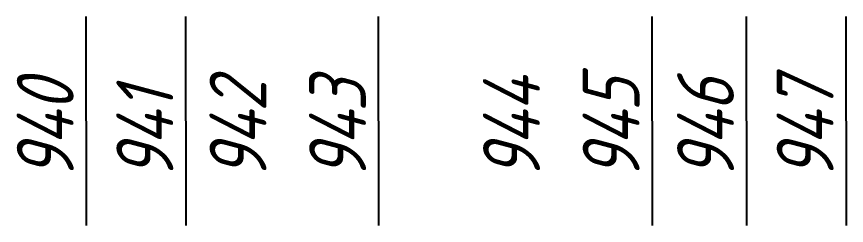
# Model space of a CAD drawing. Header units: millimetres. Extents: x 1012 to 5632, y 4 to 1530.
# Drawn here: x 5588.3 to 5632.06, y 752.34 to 763.38 of the extents above; entities that cross this region are included whole.
import ezdxf

# ---------------------------------------------------------------- set-up
doc = ezdxf.new("R2010")
doc.units = ezdxf.units.MM
doc.styles.get("Standard").update_dxf_attribs({"font": 'GOST_A.TTF', "width": 0.8, "oblique": 15, "height": 3})

msp = doc.modelspace()

# ---------------------------------------------------------------- linework, layer by layer
at = {"color": 7}
for p, q in [((5591.9841, 752.3409, -124.479), (5591.9691, 763.3775, -124.479)), ((5597.2379, 752.3409, -124.479), (5597.2229, 763.3775, -124.479)), ((5607.4053, 752.3409, -124.479), (5607.3903, 763.3775, -124.479)), ((5621.8307, 752.3409, -124.479), (5621.8156, 763.3775, -124.479)), ((5626.8097, 752.3409, -124.479), (5626.7946, 763.3775, -124.479)), ((5632.0635, 752.3409, -124.479), (5632.0485, 763.3775, -124.479))]:
    msp.add_line(p, q, dxfattribs=at)

# ---------------------------------------------------------------- texts
at = {"color": 7, "oblique": 15}
for s, p in [('945', (5621.1535, 754.7532, -124.479)), ('940', (5591.3069, 754.7532, -124.479)), ('942', (5601.4743, 754.7532, -124.479)), ('943', (5606.7281, 754.7532, -124.479)), ('944', (5615.8997, 754.7532, -124.479)), ('946', (5626.1325, 754.7532, -124.479)), ('947', (5631.3863, 754.7532, -124.479)), ('941', (5596.5607, 754.7532, -124.479))]:
    msp.add_text(s, height=3, rotation=90, dxfattribs=at).set_placement(p)

doc.saveas('drawing.dxf')
